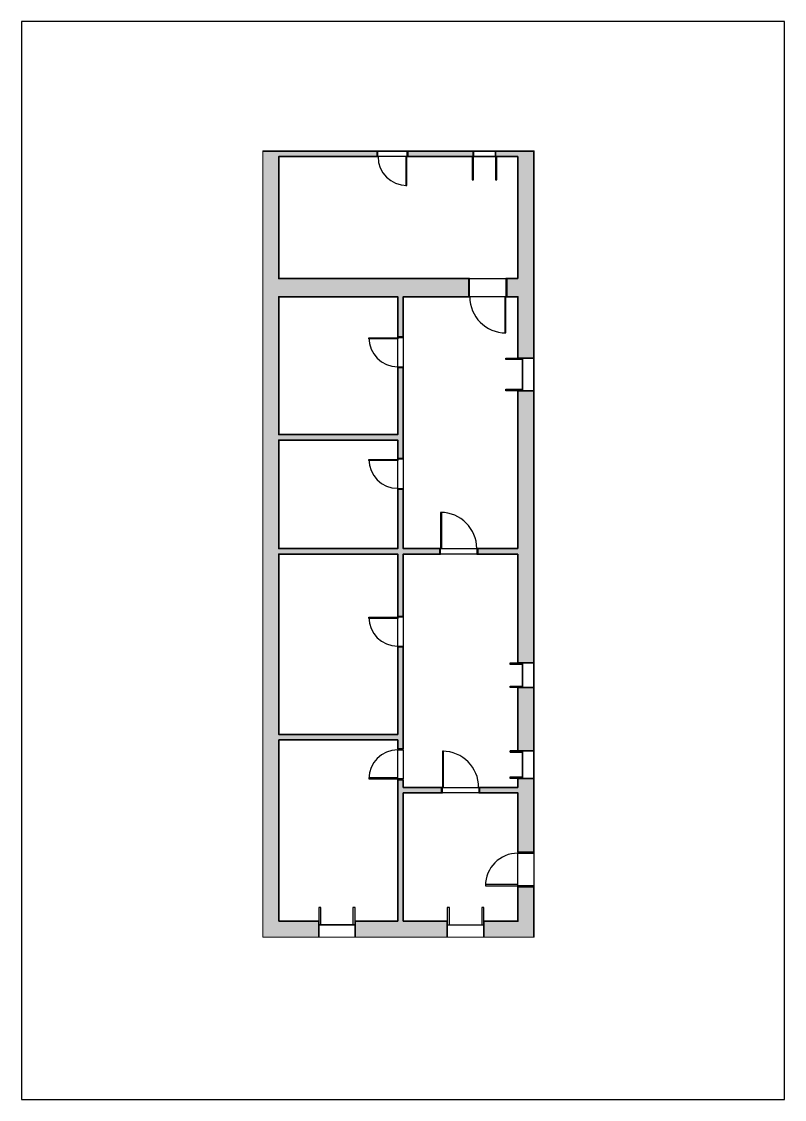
# Paper-space layout 'Layout1' of a CAD drawing. Header units: millimetres. Extents: x 64 to 274, y 59 to 356.
# The model-space entities are those that its viewports show. They can reach past a viewport. Long polylines and large blocks are cut down to what shows.
import ezdxf

# ---------------------------------------------------------------- set-up
doc = ezdxf.new("R2010")
doc.units = ezdxf.units.MM
for name, color, linetype, lineweight in [('A-ALV-___-___-EXI', 250, 'Continuous', 35), ('A-ESC-___-___-EXI', 250, 'Continuous', 25), ('A-JAN-___-___-EXI', 250, 'Continuous', 25), ('A-PIL-___-___-EXI', 250, 'Continuous', 25), ('A-POR-___-___-EXI', 250, 'Continuous', 25)]:
    doc.layers.add(name, color=color, linetype=linetype, lineweight=lineweight)

# ---------------------------------------------------------------- blocks, each defined once
blk = doc.blocks.new('SVG - A4-22868791-Não nomeada')
at = {"layer": 'A-JAN-___-___-EXI'}
for p, q in [((64.29, 356.5), (64.29, 59.5)), ((274.29, 356.5), (64.29, 356.5)), ((274.29, 59.5), (274.29, 356.5)), ((64.29, 59.5), (274.29, 59.5))]:
    blk.add_line(p, q, dxfattribs=at)

msp = doc.modelspace()

# ---------------------------------------------------------------- hatches: boundary and pattern name
at = {"layer": 'A-ALV-___-___-EXI'}
for points in [[(-8814, 644), (-8374, 644), (-8374, 22304), (-8814, 22304), (-8814, 4344)], [(-2409, 22154), (-1789, 22154), (-1789, 22304), (-2409, 22304)], [(-1789, 16604), (-1349, 16604), (-1349, 22304), (-1789, 22304), (-1789, 18294)], [(-1349, 8204), (-1349, 15704), (-1789, 15704), (-1789, 8204)], [(-8374, 14344), (-5099, 14344), (-5099, 14494), (-8374, 14494)], [(-1789, 5784), (-1349, 5784), (-1349, 7524), (-1789, 7524)], [(-8374, 6084), (-5099, 6084), (-5099, 6234), (-8374, 6234)], [(-8374, 644), (-7274, 644), (-7274, 1084), (-8374, 1084)], [(-6274, 644), (-3734, 644), (-3734, 1084), (-6274, 1084)], [(-1349, 644), (-1349, 1084), (-2727, 1084), (-2727, 644)]]:
    msp.add_hatch(color=11, dxfattribs=at).paths.add_polyline_path(points)
h = msp.add_hatch(color=11, dxfattribs=at)
h.paths.add_polyline_path([(-8374, 22154), (-5674, 22154), (-5674, 22304), (-8374, 22304)])
h.paths.add_polyline_path([(-4814, 22154), (-3009, 22154), (-3009, 22304), (-4814, 22304)])
h = msp.add_hatch(color=11, dxfattribs=at)
h.paths.add_polyline_path([(-8374, 18294), (-3149, 18294), (-3149, 18794), (-8374, 18794)])
h.paths.add_polyline_path([(-2089, 18294), (-1789, 18294), (-1789, 18794), (-2089, 18794)])
h = msp.add_hatch(color=11, dxfattribs=at)
h.paths.add_polyline_path([(-5099, 1084), (-4949, 1084), (-4949, 4979), (-5099, 4979), (-5099, 4344)])
h.paths.add_polyline_path([(-5099, 5839), (-4949, 5839), (-4949, 8634), (-5099, 8634), (-5099, 6084)])
h.paths.add_polyline_path([(-5099, 9494), (-4949, 9494), (-4949, 11204), (-5099, 11204)])
h.paths.add_polyline_path([(-5076, 11354), (-4949, 11354), (-4949, 12984), (-5099, 12984), (-5099, 11354)])
h.paths.add_polyline_path([(-4949, 13844), (-4949, 16334), (-5099, 16334), (-5099, 13844), (-5076, 13844)])
h.paths.add_polyline_path([(-5076, 17194), (-4949, 17194), (-4949, 18294), (-5099, 18294), (-5099, 17194)])
h = msp.add_hatch(color=11, dxfattribs=at)
h.paths.add_polyline_path([(-8374, 11204), (-3949, 11204), (-3949, 11354), (-8374, 11354)])
h.paths.add_polyline_path([(-2889, 11204), (-1789, 11204), (-1789, 11354), (-2889, 11354)])
h = msp.add_hatch(color=11, dxfattribs=at)
h.paths.add_polyline_path([(-3899, 4624), (-3899, 4774), (-4949, 4774), (-4949, 4624)])
h.paths.add_polyline_path([(-2839, 4624), (-1789, 4624), (-1789, 4774), (-2839, 4774)])
h = msp.add_hatch(color=11, dxfattribs=at)
h.paths.add_polyline_path([(-1789, 1084), (-1349, 1084), (-1349, 2034), (-1789, 2034)])
h.paths.add_polyline_path([(-1349, 2994), (-1349, 5024), (-1789, 5024), (-1789, 2994)])

# ---------------------------------------------------------------- linework, layer by layer
for p, q in [((-5674, 22304), (-8814, 22304)), ((-8814, 22304), (-8814, 644)), ((-3009, 22304), (-4814, 22304)), ((-2409, 22154), (-2409, 22304)), ((-1789, 22154), (-2409, 22154)), ((-1789, 18794), (-1789, 22154)), ((-2089, 18794), (-1789, 18794)), ((-5099, 1084), (-5099, 4979)), ((-6274, 644), (-6274, 1084)), ((-6274, 1084), (-5099, 1084)), ((-3734, 644), (-3734, 983)), ((-2727, 983), (-2727, 644)), ((-8814, 644), (-7274, 644))]:
    msp.add_line(p, q, dxfattribs=at)
at = {"layer": 'A-ALV-___-___-EXI', "color": 7, "lineweight": 35}
for p, q in [((-3019, 22304), (-3019, 22154)), ((-2409, 22154), (-2409, 22304)), ((-2409, 22304), (-1349, 22304)), ((-1349, 22304), (-1349, 16604)), ((-1349, 16604), (-1661, 16604)), ((-4949, 13844), (-4949, 16334)), ((-1349, 15704), (-1789, 15704)), ((-1789, 15704), (-1789, 11354)), ((-1661, 15704), (-1349, 15704)), ((-1349, 8204), (-1349, 15704)), ((-1789, 11354), (-2889, 11354)), ((-2889, 11204), (-1789, 11204)), ((-1789, 11204), (-1789, 8204)), ((-4949, 5839), (-4949, 8634)), ((-1789, 8204), (-1349, 8204)), ((-1349, 8204), (-1661, 8204)), ((-1349, 7524), (-1789, 7524)), ((-1789, 7524), (-1789, 5784)), ((-1661, 7524), (-1349, 7524)), ((-1349, 5784), (-1349, 7524)), ((-8374, 1084), (-8374, 6084)), ((-8374, 6084), (-5099, 6084)), ((-5099, 6084), (-5099, 5839)), ((-1789, 5784), (-1349, 5784)), ((-1349, 5784), (-1661, 5784)), ((-1661, 5784), (-1661, 5744)), ((-1789, 4774), (-2839, 4774)), ((-1349, 5024), (-1789, 5024)), ((-1789, 5024), (-1789, 4774)), ((-1661, 5024), (-1349, 5024)), ((-1349, 2994), (-1349, 5024)), ((-4949, 1084), (-4949, 4624)), ((-4949, 4624), (-3899, 4624)), ((-1349, 2034), (-1349, 644)), ((-7274, 1084), (-8374, 1084)), ((-7274, 644), (-7274, 1084)), ((-7274, 983), (-7274, 644)), ((-6274, 644), (-6274, 983)), ((-3734, 1084), (-4949, 1084)), ((-3734, 644), (-3734, 1084)), ((-6274, 644), (-3734, 644)), ((-1349, 644), (-2727, 644))]:
    msp.add_line(p, q, dxfattribs=at)
at = {"layer": 'A-ALV-___-___-EXI', "color": 250}
msp.add_line((-1789, 2064), (-1789, 2066), dxfattribs=at)
at = {"layer": 'A-ALV-___-___-EXI', "color": 7, "lineweight": 35}
for points in [[(-4814, 22154), (-3009, 22154), (-3009, 22304)], [(-3149, 18794), (-8374, 18794), (-8374, 22154), (-5674, 22154)], [(-5099, 16334), (-5099, 14494), (-8374, 14494), (-8374, 18294), (-5099, 18294), (-5099, 17194)], [(-4949, 17194), (-4949, 18294), (-3149, 18294)], [(-2089, 18294), (-1789, 18294), (-1789, 16604), (-1349, 16604)], [(-5099, 12984), (-5099, 11354), (-8374, 11354), (-8374, 14344), (-5099, 14344), (-5099, 13844)], [(-3949, 11354), (-4949, 11354), (-4949, 12984)], [(-5099, 8634), (-5099, 6234), (-8374, 6234), (-8374, 11204), (-5099, 11204), (-5099, 9494)], [(-4949, 9494), (-4949, 11204), (-3949, 11204)], [(-3899, 4774), (-4949, 4774), (-4949, 4979)], [(-2839, 4624), (-1789, 4624), (-1789, 2994)], [(-1789, 2034), (-1789, 1084), (-2727, 1084), (-2727, 644)]]:
    msp.add_lwpolyline(points, dxfattribs=at)
at = {"layer": 'A-JAN-___-___-EXI', "color": 7, "lineweight": 35}
for p, q in [((-2409, 22304), (-3019, 22304)), ((-3019, 22154), (-2409, 22154)), ((-1661, 16604), (-1661, 15704)), ((-1661, 8204), (-1661, 7524)), ((-1349, 7524), (-1349, 8204)), ((-1349, 8204), (-1349, 7524)), ((-2001, 5744), (-2001, 5784)), ((-2001, 5784), (-1661, 5784)), ((-1661, 5744), (-2001, 5744)), ((-1661, 5784), (-1661, 5024)), ((-1349, 5024), (-1349, 5784)), ((-1349, 5784), (-1349, 5024)), ((-6274, 983), (-7274, 983)), ((-7274, 644), (-6274, 644)), ((-2727, 644), (-3734, 644))]:
    msp.add_line(p, q, dxfattribs=at)
at = {"layer": 'A-JAN-___-___-EXI'}
for p, q in [((-2409, 22304), (-3009, 22304)), ((-1349, 15704), (-1349, 16604)), ((-1349, 16604), (-1349, 15704)), ((-3734, 983), (-2727, 983)), ((-7274, 644), (-6274, 644)), ((-2727, 644), (-3734, 644))]:
    msp.add_line(p, q, dxfattribs=at)
for points in [[(-3049, 21514), (-3009, 21514), (-3009, 22154), (-3049, 22154)], [(-2409, 21514), (-2369, 21514), (-2369, 22154), (-2409, 22154)], [(-1661, 16564), (-2121, 16564), (-2121, 16604), (-1661, 16604)], [(-1661, 15704), (-2121, 15704), (-2121, 15744), (-1661, 15744)], [(-1661, 8164), (-2001, 8164), (-2001, 8204), (-1661, 8204)], [(-1661, 7524), (-2001, 7524), (-2001, 7564), (-1661, 7564)], [(-1661, 5024), (-2001, 5024), (-2001, 5064), (-1661, 5064)], [(-7214, 1463), (-7274, 1463), (-7274, 983), (-7214, 983)], [(-6274, 1463), (-6334, 1463), (-6334, 983), (-6274, 983)], [(-3674, 1463), (-3734, 1463), (-3734, 983), (-3674, 983)], [(-2727, 1463), (-2787, 1463), (-2787, 983), (-2727, 983)]]:
    msp.add_lwpolyline(points, close=True, dxfattribs=at)
at = {"layer": 'A-POR-___-___-EXI'}
for p, q in [((-5674, 22304), (-5674, 22154)), ((-5644, 22304), (-5674, 22304)), ((-5644, 22154), (-5644, 22304)), ((-4814, 22304), (-4844, 22304)), ((-4844, 22304), (-4844, 22154)), ((-4814, 22154), (-4814, 22304)), ((-5674, 22154), (-5644, 22154)), ((-4846, 22154), (-4876, 22154)), ((-4876, 22154), (-4876, 21358)), ((-4846, 21358), (-4846, 22154)), ((-4844, 22154), (-4814, 22154)), ((-4876, 21358), (-4846, 21358)), ((-3149, 18794), (-3149, 18294)), ((-3119, 18794), (-3149, 18794)), ((-3119, 18294), (-3119, 18794)), ((-2089, 18794), (-2119, 18794)), ((-2119, 18794), (-2119, 18294)), ((-2089, 18294), (-2089, 18794)), ((-3149, 18294), (-3119, 18294)), ((-2121, 18294), (-2151, 18294)), ((-2151, 18294), (-2151, 17298)), ((-2121, 17298), (-2121, 18294)), ((-2119, 18294), (-2089, 18294)), ((-2151, 17298), (-2121, 17298)), ((-5895, 17162), (-5099, 17162)), ((-5895, 17132), (-5895, 17162)), ((-5099, 17132), (-5895, 17132)), ((-5099, 17194), (-4949, 17194)), ((-5099, 17164), (-5099, 17194)), ((-4949, 17164), (-5099, 17164)), ((-5099, 17162), (-5099, 17132)), ((-4949, 17194), (-4949, 17164)), ((-5099, 16364), (-4949, 16364)), ((-5099, 16334), (-5099, 16364)), ((-4949, 16364), (-4949, 16334)), ((-4949, 16334), (-5099, 16334)), ((-5895, 13812), (-5099, 13812)), ((-5895, 13782), (-5895, 13812)), ((-5099, 13782), (-5895, 13782)), ((-5099, 13844), (-4949, 13844)), ((-5099, 13814), (-5099, 13844)), ((-4949, 13814), (-5099, 13814)), ((-5099, 13812), (-5099, 13782)), ((-4949, 13844), (-4949, 13814)), ((-5099, 13014), (-4949, 13014)), ((-5099, 12984), (-5099, 13014)), ((-4949, 12984), (-5099, 12984)), ((-4949, 13014), (-4949, 12984)), ((-3887, 12350), (-3917, 12350)), ((-3917, 12350), (-3917, 11354)), ((-3887, 11354), (-3887, 12350)), ((-3919, 11354), (-3949, 11354)), ((-3949, 11354), (-3949, 11204)), ((-3919, 11204), (-3919, 11354)), ((-3917, 11354), (-3887, 11354)), ((-2889, 11354), (-2919, 11354)), ((-2919, 11354), (-2919, 11204)), ((-2889, 11204), (-2889, 11354)), ((-3949, 11204), (-3919, 11204)), ((-2919, 11204), (-2889, 11204)), ((-5895, 9462), (-5099, 9462)), ((-5895, 9432), (-5895, 9462)), ((-5099, 9432), (-5895, 9432)), ((-5099, 9494), (-4949, 9494)), ((-5099, 9464), (-5099, 9494)), ((-4949, 9464), (-5099, 9464)), ((-5099, 9462), (-5099, 9432)), ((-4949, 9494), (-4949, 9464)), ((-5099, 8664), (-4949, 8664)), ((-5099, 8634), (-5099, 8664)), ((-4949, 8634), (-5099, 8634)), ((-4949, 8664), (-4949, 8634)), ((-4949, 5839), (-5099, 5839)), ((-5099, 5839), (-5099, 5809)), ((-5099, 5809), (-4949, 5809)), ((-4949, 5809), (-4949, 5839)), ((-3837, 5770), (-3867, 5770)), ((-3867, 5770), (-3867, 4774)), ((-3837, 4774), (-3837, 5770)), ((-5895, 5041), (-5895, 5011)), ((-5099, 5041), (-5895, 5041)), ((-5895, 5011), (-5099, 5011)), ((-5099, 5011), (-5099, 5041)), ((-4949, 5009), (-5099, 5009)), ((-5099, 5009), (-5099, 4979)), ((-5099, 4979), (-4949, 4979)), ((-4949, 4979), (-4949, 5009)), ((-3869, 4774), (-3899, 4774)), ((-3899, 4774), (-3899, 4624)), ((-3869, 4624), (-3869, 4774)), ((-3867, 4774), (-3837, 4774)), ((-2839, 4774), (-2869, 4774)), ((-2869, 4774), (-2869, 4624)), ((-2839, 4624), (-2839, 4774)), ((-3899, 4624), (-3869, 4624)), ((-2869, 4624), (-2839, 4624)), ((-1349, 2994), (-1789, 2994)), ((-1789, 2994), (-1789, 2964)), ((-1349, 2964), (-1349, 2994)), ((-1789, 2964), (-1349, 2964)), ((-2685, 2096), (-2685, 2066)), ((-1789, 2096), (-2685, 2096)), ((-1789, 2066), (-1789, 2096)), ((-2685, 2066), (-1789, 2066)), ((-1349, 2064), (-1789, 2064)), ((-1789, 2064), (-1789, 2034)), ((-1789, 2034), (-1349, 2034)), ((-1349, 2034), (-1349, 2064))]:
    msp.add_line(p, q, dxfattribs=at)
at = {"layer": 'A-POR-___-___-EXI', "color": 250}
for p, q in [((-5644, 22304), (-4844, 22304)), ((-4876, 22154), (-5644, 22154)), ((-4844, 22154), (-4846, 22154)), ((-3119, 18794), (-2119, 18794)), ((-2151, 18294), (-3119, 18294)), ((-2119, 18294), (-2121, 18294)), ((-5099, 17162), (-5099, 17164)), ((-5099, 16364), (-5099, 17132)), ((-4949, 17164), (-4949, 16364)), ((-5099, 13812), (-5099, 13814)), ((-5099, 13014), (-5099, 13782)), ((-4949, 13814), (-4949, 13014)), ((-3919, 11354), (-3917, 11354)), ((-3887, 11354), (-2919, 11354)), ((-2919, 11204), (-3919, 11204)), ((-5099, 9462), (-5099, 9464)), ((-5099, 8664), (-5099, 9432)), ((-4949, 9464), (-4949, 8664)), ((-5099, 5041), (-5099, 5809)), ((-4949, 5809), (-4949, 5009)), ((-5099, 5009), (-5099, 5011)), ((-3869, 4774), (-3867, 4774)), ((-3837, 4774), (-2869, 4774)), ((-2869, 4624), (-3869, 4624)), ((-1789, 2096), (-1789, 2964)), ((-1349, 2964), (-1349, 2064))]:
    msp.add_line(p, q, dxfattribs=at)
at = {"layer": 'A-POR-___-___-EXI'}
for centre, radius, start, end in [((-4846, 22154), 796, 180, 270), ((-2121, 18294), 996, 180, 270), ((-5099, 17162), 796, 180, 270), ((-5099, 13812), 796, 180, 270), ((-3917, 11354), 996, 0, 90), ((-5099, 9462), 796, 180, 270), ((-5099, 5011), 796, 90, 180), ((-3867, 4774), 996, 0, 90), ((-1789, 2066), 896, 90, 180)]:
    msp.add_arc(centre, radius, start, end, dxfattribs=at)

psp = doc.layouts.get("Layout1")

# ---------------------------------------------------------------- block references
at = {"layer": 'A-PIL-___-___-EXI'}
psp.add_blockref('SVG - A4-22868791-Não nomeada', (0, 0), dxfattribs=at)

# ---------------------------------------------------------------- viewports
at = {"layer": 'A-ESC-___-___-EXI'}
psp.add_viewport(center=(168.07, 212.53), size=(74.75, 216.7), view_center_point=(-5076.08, 11479.25), view_height=21670, dxfattribs=at)

doc.saveas('drawing.dxf')
